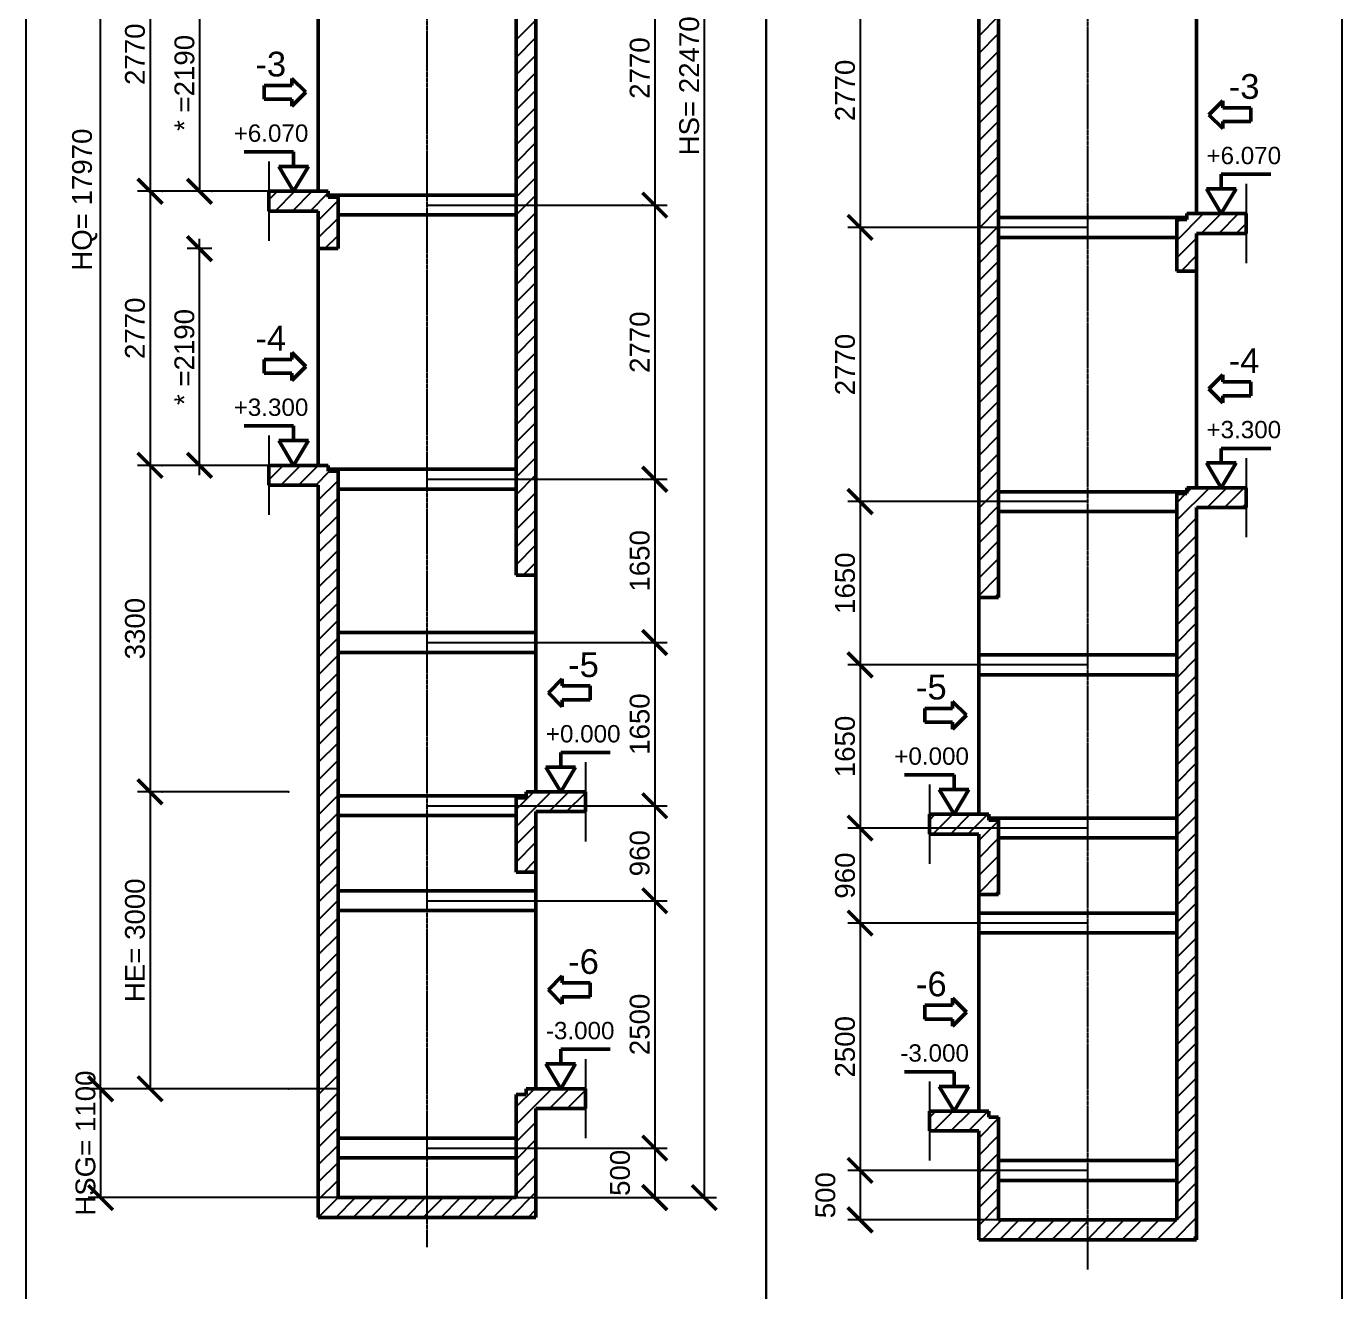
# Model space of a CAD drawing. Header units: millimetres. Extents: x -1795 to 75982, y -13206 to 25154.
# Drawn here: x 20092 to 33383, y -225 to 12563 of the extents above; entities that cross this region are included whole.
import ezdxf
from ezdxf.enums import TextEntityAlignment as Align

# ---------------------------------------------------------------- set-up
doc = ezdxf.new("R2010")
doc.units = ezdxf.units.MM
doc.linetypes.add('AM_ISO08W050', pattern=[18, 12, -1.5, 3, -1.5])
for name, color, linetype, lineweight in [('AM_0', 7, 'Continuous', 50), ('AM_5', 3, 'Continuous', 25), ('LDCar-AM_0', 7, 'Continuous', 50), ('LDCar-AM_6', 2, 'Continuous', 35), ('LDShaft-AM_0', 7, 'Continuous', 50), ('LDShaft-AM_4', 3, 'Continuous', 25), ('LDShaft-AM_5', 3, 'Continuous', 25), ('LDShaft-AM_6', 2, 'Continuous', 35), ('LDShaft-AM_7', 4, 'AM_ISO08W050', 25), ('LDShaft-AM_8', 1, 'Continuous', 25)]:
    doc.layers.add(name, color=color, linetype=linetype, lineweight=lineweight)
doc.layers.add('AM_VIEWS', color=1, linetype='Continuous', lineweight=25, plot=False)
doc.styles.add('LD', font='ARIALUNI.TTF')
doc.dimstyles.new('LIFT', dxfattribs={"dimtxt": 2.5, "dimasz": 2.5, "dimexe": 1.25, "dimexo": 0, "dimgap": 0.5, "dimtad": 1, "dimdec": 0, "dimzin": 1, "dimdsep": 46, "dimtxsty": 'LD', "dimblk": 'ARCHTICK', "dimcen": 0, "dimdle": 1, "dimclrd": 3, "dimclre": 3, "dimclrt": 4, "dimadec": 0, "dimazin": 0, "dimtp": 0.1, "dimtm": 0.1, "dimtfac": 0.71, "dimtdec": 0, "dimtix": 1, "dimtmove": 0, "dimatfit": 3, "dimfxl": 1, "dimtolj": 1, "dimarcsym": 0})

# ---------------------------------------------------------------- blocks, each defined once
blk = doc.blocks.new('LD_20150423131208_0000002B')
at = {"layer": 'LDShaft-AM_8'}
for p, q in [((1800, 11699), (2000, 11899)), ((1800, 11523), (2000, 11723)), ((1800, 11346), (2000, 11546)), ((1800, 11169), (2000, 11369)), ((1800, 10992), (2000, 11192)), ((1800, 10816), (2000, 11016)), ((1800, 10639), (2000, 10839)), ((1800, 10462), (2000, 10662)), ((1800, 10285), (2000, 10485)), ((1800, 10109), (2000, 10309)), ((-700, 10083), (-613, 10170)), ((-637, 9970), (-437, 10170)), ((-460, 9970), (-260, 10170)), ((-283, 9970), (-100, 10153)), ((1800, 9932), (2000, 10132)), ((-200, 9876), (0, 10076)), ((-200, 9699), (0, 9899)), ((1800, 9755), (2000, 9955)), ((-133, 9590), (0, 9723)), ((1800, 9578), (2000, 9778)), ((1800, 9401), (2000, 9601)), ((1800, 9225), (2000, 9425)), ((1800, 9048), (2000, 9248)), ((1800, 8871), (2000, 9071)), ((1800, 8694), (2000, 8894)), ((1800, 8518), (2000, 8718)), ((1800, 8341), (2000, 8541)), ((1800, 8164), (2000, 8364)), ((1800, 7987), (2000, 8187)), ((1800, 7810), (2000, 8010)), ((1800, 7634), (2000, 7834)), ((1800, 7457), (2000, 7657)), ((1800, 7280), (2000, 7480)), ((-700, 7255), (-555, 7400)), ((-578, 7200), (-378, 7400)), ((-401, 7200), (-201, 7400)), ((-225, 7200), (-85, 7340)), ((-200, 7048), (0, 7248)), ((1800, 7103), (2000, 7303)), ((-200, 6871), (0, 7071)), ((1800, 6927), (2000, 7127)), ((1800, 6750), (2000, 6950)), ((-200, 6694), (0, 6894)), ((-200, 6518), (0, 6718)), ((1800, 6573), (2000, 6773)), ((-200, 6341), (0, 6541)), ((1800, 6396), (2000, 6596)), ((1871, 6290), (2000, 6419)), ((-200, 6164), (0, 6364)), ((-200, 5987), (0, 6187)), ((-200, 5810), (0, 6010)), ((-200, 5634), (0, 5834)), ((-200, 5457), (0, 5657)), ((-200, 5280), (0, 5480)), ((-200, 5103), (0, 5303)), ((-200, 4927), (0, 5127)), ((-200, 4750), (0, 4950)), ((-200, 4573), (0, 4773)), ((-200, 4396), (0, 4596)), ((-200, 4219), (0, 4419)), ((-200, 4043), (0, 4243)), ((-200, 3866), (0, 4066)), ((1800, 3745), (2155, 4100)), ((1800, 3921), (1979, 4100)), ((2132, 3900), (2332, 4100)), ((2309, 3900), (2500, 4091)), ((-200, 3689), (0, 3889)), ((2486, 3900), (2500, 3914)), ((1800, 3568), (2000, 3768)), ((-200, 3512), (0, 3712)), ((1800, 3391), (2000, 3591)), ((-200, 3336), (0, 3536)), ((-200, 3159), (0, 3359)), ((1876, 3290), (2000, 3414)), ((-200, 2982), (0, 3182)), ((-200, 2805), (0, 3005)), ((-200, 2628), (0, 2828)), ((-200, 2452), (0, 2652)), ((-200, 2275), (0, 2475)), ((-200, 2098), (0, 2298)), ((-200, 1921), (0, 2121)), ((-200, 1745), (0, 1945)), ((-200, 1568), (0, 1768)), ((-200, 1391), (0, 1591)), ((-200, 1214), (0, 1414)), ((-200, 1037), (0, 1237)), ((1800, 739), (2161, 1100)), ((1800, 916), (1984, 1100)), ((2137, 900), (2337, 1100)), ((2314, 900), (2500, 1086)), ((-200, 861), (0, 1061)), ((-200, 684), (0, 884)), ((2491, 900), (2500, 909)), ((-200, 507), (0, 707)), ((1800, 563), (2000, 763)), ((1800, 386), (2000, 586)), ((-200, 330), (0, 530)), ((1800, 209), (2000, 409)), ((-200, 154), (0, 354)), ((-200, -23), (0, 177)), ((1800, 32), (2000, 232)), ((-200, -200), (0, 0)), ((-200, -200), (0, 0)), ((-23, -200), (177, 0)), ((330, -200), (530, 0)), ((507, -200), (707, 0)), ((684, -200), (884, 0)), ((1214, -200), (1414, 0)), ((1391, -200), (1591, 0)), ((1568, -200), (1768, 0)), ((1745, -200), (2000, 55)), ((154, -200), (354, 0)), ((861, -200), (1061, 0)), ((1037, -200), (1237, 0)), ((1921, -200), (2000, -121))]:
    blk.add_line(p, q, dxfattribs=at)
blk = doc.blocks.new('_ArchTick')
at = {"color": 0, "linetype": 'ByBlock', "const_width": 0.15}
blk.add_lwpolyline([(-0.5, -0.5), (0.5, 0.5)], dxfattribs=at)
blk = doc.blocks.new('*D177')
at = {"layer": 'LDShaft-AM_5', "color": 3, "transparency": 16777216}
for p, q in [((22742, 4826), (21217, 4826)), ((21342, 4826), (21342, 1826)), ((22742, 1826), (21217, 1826))]:
    blk.add_line(p, q, dxfattribs=at)
for p in [(22741, 4826), (22741, 1826)]:
    blk.add_point(p, dxfattribs=at)
at = {"layer": 'LDShaft-AM_5', "color": 3, "transparency": 16777216, "xscale": 250, "yscale": 250, "zscale": 250}
for p, rotation in [((21342, 4826), 90), ((21342, 1826), 270)]:
    blk.add_blockref('_ArchTick', p, dxfattribs=dict(at, rotation=rotation))
at = {"layer": 'LDShaft-AM_5', "color": 4, "transparency": 16777216, "insert": (21292, 3326), "char_height": 200, "attachment_point": 8, "rotation": 90, "style": 'LD'}
blk.add_mtext('HE= 3000', dxfattribs=at)
blk = doc.blocks.new('*D178')
at = {"layer": 'LDShaft-AM_5', "color": 3, "transparency": 16777216}
for p, q in [((21467, 8126), (21217, 8126)), ((21342, 8126), (21342, 4826)), ((21467, 4826), (21217, 4826))]:
    blk.add_line(p, q, dxfattribs=at)
for p in [(21466, 8126), (21466, 4826)]:
    blk.add_point(p, dxfattribs=at)
at = {"layer": 'LDShaft-AM_5', "color": 3, "transparency": 16777216, "xscale": 250, "yscale": 250, "zscale": 250}
for p, rotation in [((21342, 8126), 90), ((21342, 4826), 270)]:
    blk.add_blockref('_ArchTick', p, dxfattribs=dict(at, rotation=rotation))
at = {"layer": 'LDShaft-AM_5', "color": 4, "transparency": 16777216, "insert": (21292, 6476), "char_height": 200, "attachment_point": 8, "rotation": 90, "style": 'LD'}
blk.add_mtext('3300', dxfattribs=at)
blk = doc.blocks.new('*D179')
at = {"layer": 'LDShaft-AM_5', "color": 3, "transparency": 16777216}
for p, q in [((21467, 10896), (21217, 10896)), ((21342, 10896), (21342, 8126)), ((22742, 8126), (21217, 8126))]:
    blk.add_line(p, q, dxfattribs=at)
for p in [(21466, 10896), (22741, 8126)]:
    blk.add_point(p, dxfattribs=at)
at = {"layer": 'LDShaft-AM_5', "color": 3, "transparency": 16777216, "xscale": 250, "yscale": 250, "zscale": 250}
for p, rotation in [((21342, 10896), 90), ((21342, 8126), 270)]:
    blk.add_blockref('_ArchTick', p, dxfattribs=dict(at, rotation=rotation))
at = {"layer": 'LDShaft-AM_5', "color": 4, "transparency": 16777216, "insert": (21292, 9511), "char_height": 200, "attachment_point": 8, "rotation": 90, "style": 'LD'}
blk.add_mtext('2770', dxfattribs=at)
blk = doc.blocks.new('*D180')
at = {"layer": 'LDShaft-AM_5', "color": 3, "transparency": 16777216}
for p, q in [((21467, 13666), (21217, 13666)), ((21342, 13666), (21342, 10896)), ((22742, 10896), (21217, 10896))]:
    blk.add_line(p, q, dxfattribs=at)
for p in [(21466, 13666), (22741, 10896)]:
    blk.add_point(p, dxfattribs=at)
at = {"layer": 'LDShaft-AM_5', "color": 3, "transparency": 16777216, "xscale": 250, "yscale": 250, "zscale": 250}
for p, rotation in [((21342, 13666), 90), ((21342, 10896), 270)]:
    blk.add_blockref('_ArchTick', p, dxfattribs=dict(at, rotation=rotation))
at = {"layer": 'LDShaft-AM_5', "color": 4, "transparency": 16777216, "insert": (21292, 12281), "char_height": 200, "attachment_point": 8, "rotation": 90, "style": 'LD'}
blk.add_mtext('2770', dxfattribs=at)
blk = doc.blocks.new('LD_20150423131208_0000002C')
at = {"layer": 'LDShaft-AM_0'}
for p, q in [((2000, 6290), (2000, 22670)), ((1800, 22470), (1800, 6290)), ((-200, 12360), (-200, 10170)), ((-700, 10169.9999), (-700, 9969.9999)), ((-200, 10169.9999), (-700, 10169.9999)), ((-100, 10169.9999), (-200, 10169.9999)), ((-100, 10110), (-100, 10169.9999)), ((-20, 10110), (-100, 10110)), ((0, 10110), (-20, 10110)), ((0, 9590), (0, 10110)), ((-700, 9969.9999), (-200, 9969.9999)), ((-200, 9969.9999), (-200, 9590)), ((-200, 9590), (-200, 7400)), ((-200, 9590), (-20, 9590)), ((-20, 9590), (0, 9590)), ((-700, 7399.9999), (-700, 7199.9999)), ((-200, 7399.9999), (-700, 7399.9999)), ((-100, 7399.9999), (-200, 7399.9999)), ((-100, 7340), (-100, 7399.9999)), ((-20, 7340), (-100, 7340)), ((0, 7340), (-20, 7340)), ((0, 0), (0, 7340)), ((-700, 7199.9999), (-200, 7199.9999)), ((-200, 7199.9999), (-200, -200)), ((1800, 6290), (1820, 6290)), ((1820, 6290), (2000, 6290)), ((2000, 4100), (2000, 6290)), ((1800, 4040), (1800, 3290)), ((1820, 4040), (1800, 4040)), ((1900, 4040), (1820, 4040)), ((1900, 4099.9999), (1900, 4040)), ((2000, 4099.9999), (1900, 4099.9999)), ((2500, 4099.9999), (2000, 4099.9999)), ((2500, 3899.9999), (2500, 4099.9999)), ((2000, 3899.9999), (2500, 3899.9999)), ((2000, 3290), (2000, 3899.9999)), ((1800, 3290), (1820, 3290)), ((1820, 3290), (2000, 3290)), ((2000, 1100), (2000, 3290)), ((1900, 1099.9999), (1900, 1040)), ((2000, 1099.9999), (1900, 1099.9999)), ((2500, 1099.9999), (2000, 1099.9999)), ((2500, 899.9999), (2500, 1099.9999)), ((1800, 1040), (1800, 0)), ((1820, 1040), (1800, 1040)), ((1900, 1040), (1820, 1040)), ((2000, 899.9999), (2500, 899.9999)), ((2000, 0), (2000, 899.9999)), ((1800, 0), (0, 0)), ((2000, -200), (2000, 0)), ((-200, -200), (-20, -200)), ((-20, -200), (0, -200)), ((0, -200), (2000, -200))]:
    blk.add_line(p, q, dxfattribs=at)
blk = doc.blocks.new('*D184')
at = {"layer": 'LDShaft-AM_5', "color": 3, "transparency": 16777216}
for p, q in [((24142, 1226), (26567, 1226)), ((26442, 1226), (26442, 726)), ((24142, 726), (26567, 726))]:
    blk.add_line(p, q, dxfattribs=at)
for p in [(24143, 1226), (24143, 726)]:
    blk.add_point(p, dxfattribs=at)
at = {"layer": 'LDShaft-AM_5', "color": 3, "transparency": 16777216, "xscale": 250, "yscale": 250, "zscale": 250, "rotation": 90}
blk.add_blockref('_ArchTick', (26442, 726), dxfattribs=at)
at = {"layer": 'LDShaft-AM_5', "color": 4, "transparency": 16777216, "insert": (26092, 976), "char_height": 200, "attachment_point": 5, "rotation": 90, "style": 'LD'}
blk.add_mtext('500', dxfattribs=at)
blk = doc.blocks.new('_NONE')
blk = doc.blocks.new('*D185')
at = {"layer": 'LDShaft-AM_5', "color": 3, "transparency": 16777216}
for p, q in [((24142, 3726), (26567, 3726)), ((26442, 3726), (26442, 1226)), ((26317, 1226), (26567, 1226))]:
    blk.add_line(p, q, dxfattribs=at)
for p in [(24143, 3726), (26318, 1226)]:
    blk.add_point(p, dxfattribs=at)
at = {"layer": 'LDShaft-AM_5', "color": 3, "transparency": 16777216, "xscale": 250, "yscale": 250, "zscale": 250}
for p, rotation in [((26442, 3726), 90), ((26442, 1226), 270)]:
    blk.add_blockref('_ArchTick', p, dxfattribs=dict(at, rotation=rotation))
at = {"layer": 'LDShaft-AM_5', "color": 4, "transparency": 16777216, "insert": (26392, 2476), "char_height": 200, "attachment_point": 8, "rotation": 90, "style": 'LD'}
blk.add_mtext('2500', dxfattribs=at)
blk = doc.blocks.new('*D186')
at = {"layer": 'LDShaft-AM_5', "color": 3, "transparency": 16777216}
for p, q in [((24142, 4686), (26567, 4686)), ((26442, 4686), (26442, 3726)), ((26317, 3726), (26567, 3726))]:
    blk.add_line(p, q, dxfattribs=at)
for p in [(24143, 4686), (26318, 3726)]:
    blk.add_point(p, dxfattribs=at)
at = {"layer": 'LDShaft-AM_5', "color": 3, "transparency": 16777216, "xscale": 250, "yscale": 250, "zscale": 250}
for p, rotation in [((26442, 4686), 90), ((26442, 3726), 270)]:
    blk.add_blockref('_ArchTick', p, dxfattribs=dict(at, rotation=rotation))
at = {"layer": 'LDShaft-AM_5', "color": 4, "transparency": 16777216, "insert": (26392, 4206), "char_height": 200, "attachment_point": 8, "rotation": 90, "style": 'LD'}
blk.add_mtext('960', dxfattribs=at)
blk = doc.blocks.new('*D187')
at = {"layer": 'LDShaft-AM_5', "color": 3, "transparency": 16777216}
for p, q in [((24142, 6336), (26567, 6336)), ((26442, 6336), (26442, 4686)), ((26317, 4686), (26567, 4686))]:
    blk.add_line(p, q, dxfattribs=at)
for p in [(24143, 6336), (26318, 4686)]:
    blk.add_point(p, dxfattribs=at)
at = {"layer": 'LDShaft-AM_5', "color": 3, "transparency": 16777216, "xscale": 250, "yscale": 250, "zscale": 250}
for p, rotation in [((26442, 6336), 90), ((26442, 4686), 270)]:
    blk.add_blockref('_ArchTick', p, dxfattribs=dict(at, rotation=rotation))
at = {"layer": 'LDShaft-AM_5', "color": 4, "transparency": 16777216, "insert": (26392, 5511), "char_height": 200, "attachment_point": 8, "rotation": 90, "style": 'LD'}
blk.add_mtext('1650', dxfattribs=at)
blk = doc.blocks.new('*D188')
at = {"layer": 'LDShaft-AM_5', "color": 3, "transparency": 16777216}
for p, q in [((24142, 7986), (26567, 7986)), ((26442, 7986), (26442, 6336)), ((26317, 6336), (26567, 6336))]:
    blk.add_line(p, q, dxfattribs=at)
for p in [(24143, 7986), (26318, 6336)]:
    blk.add_point(p, dxfattribs=at)
at = {"layer": 'LDShaft-AM_5', "color": 3, "transparency": 16777216, "xscale": 250, "yscale": 250, "zscale": 250}
for p, rotation in [((26442, 7986), 90), ((26442, 6336), 270)]:
    blk.add_blockref('_ArchTick', p, dxfattribs=dict(at, rotation=rotation))
at = {"layer": 'LDShaft-AM_5', "color": 4, "transparency": 16777216, "insert": (26392, 7161), "char_height": 200, "attachment_point": 8, "rotation": 90, "style": 'LD'}
blk.add_mtext('1650', dxfattribs=at)
blk = doc.blocks.new('*D189')
at = {"layer": 'LDShaft-AM_5', "color": 3, "transparency": 16777216}
for p, q in [((24142, 10756), (26567, 10756)), ((26442, 10756), (26442, 7986)), ((26317, 7986), (26567, 7986))]:
    blk.add_line(p, q, dxfattribs=at)
for p in [(24143, 10756), (26318, 7986)]:
    blk.add_point(p, dxfattribs=at)
at = {"layer": 'LDShaft-AM_5', "color": 3, "transparency": 16777216, "xscale": 250, "yscale": 250, "zscale": 250}
for p, rotation in [((26442, 10756), 90), ((26442, 7986), 270)]:
    blk.add_blockref('_ArchTick', p, dxfattribs=dict(at, rotation=rotation))
at = {"layer": 'LDShaft-AM_5', "color": 4, "transparency": 16777216, "insert": (26392, 9371), "char_height": 200, "attachment_point": 8, "rotation": 90, "style": 'LD'}
blk.add_mtext('2770', dxfattribs=at)
blk = doc.blocks.new('*D190')
at = {"layer": 'LDShaft-AM_5', "color": 3, "transparency": 16777216}
for p, q in [((24142, 13526), (26567, 13526)), ((26442, 13526), (26442, 10756)), ((26317, 10756), (26567, 10756))]:
    blk.add_line(p, q, dxfattribs=at)
for p in [(24143, 13526), (26318, 10756)]:
    blk.add_point(p, dxfattribs=at)
at = {"layer": 'LDShaft-AM_5', "color": 3, "transparency": 16777216, "xscale": 250, "yscale": 250, "zscale": 250}
for p, rotation in [((26442, 13526), 90), ((26442, 10756), 270)]:
    blk.add_blockref('_ArchTick', p, dxfattribs=dict(at, rotation=rotation))
at = {"layer": 'LDShaft-AM_5', "color": 4, "transparency": 16777216, "insert": (26392, 12141), "char_height": 200, "attachment_point": 8, "rotation": 90, "style": 'LD'}
blk.add_mtext('2770', dxfattribs=at)
blk = doc.blocks.new('*D195')
at = {"layer": 'LDShaft-AM_5', "color": 3, "transparency": 16777216}
for p, q in [((23242, 23196), (27067, 23196)), ((26942, 23196), (26942, 726)), ((23242, 726), (27067, 726))]:
    blk.add_line(p, q, dxfattribs=at)
for p in [(23243, 23196), (23243, 726)]:
    blk.add_point(p, dxfattribs=at)
at = {"layer": 'LDShaft-AM_5', "color": 3, "transparency": 16777216, "xscale": 250, "yscale": 250, "zscale": 250}
for p, rotation in [((26942, 23196), 90), ((26942, 726), 270)]:
    blk.add_blockref('_ArchTick', p, dxfattribs=dict(at, rotation=rotation))
at = {"layer": 'LDShaft-AM_5', "color": 4, "transparency": 16777216, "insert": (26892, 11961), "char_height": 200, "attachment_point": 8, "rotation": 90, "style": 'LD'}
blk.add_mtext('HS= 22470', dxfattribs=at)
blk = doc.blocks.new('*D197')
at = {"layer": 'LDShaft-AM_5', "color": 3, "transparency": 16777216}
for p, q in [((23242, 1826), (20717, 1826)), ((20842, 1826), (20842, 726)), ((23242, 726), (20717, 726))]:
    blk.add_line(p, q, dxfattribs=at)
for p in [(23241, 1826), (23241, 726)]:
    blk.add_point(p, dxfattribs=at)
at = {"layer": 'LDShaft-AM_5', "color": 3, "transparency": 16777216, "xscale": 250, "yscale": 250, "zscale": 250}
for p, rotation in [((20842, 1826), 90), ((20842, 726), 270)]:
    blk.add_blockref('_ArchTick', p, dxfattribs=dict(at, rotation=rotation))
at = {"layer": 'LDShaft-AM_5', "color": 4, "transparency": 16777216, "insert": (20792, 1276), "char_height": 200, "attachment_point": 8, "rotation": 90, "style": 'LD'}
blk.add_mtext('HSG= 1100', dxfattribs=at)
blk = doc.blocks.new('*D198')
at = {"layer": 'Defpoints', "color": 0, "transparency": 16777216}
for p in [(20842, 19796), (23092, 19796), (23242, 1826)]:
    blk.add_point(p, dxfattribs=at)
at = {"layer": 'LDShaft-AM_5', "color": 3, "lineweight": -2, "transparency": 16777216}
for p, q in [((20842, 1726), (20842, 19896)), ((23092, 19796), (20717, 19796)), ((23242, 1826), (20717, 1826))]:
    blk.add_line(p, q, dxfattribs=at)
at = {"layer": 'LDShaft-AM_5', "color": 3, "lineweight": -2, "transparency": 16777216, "xscale": 250, "yscale": 250, "zscale": 250}
for p, rotation in [((20842, 19796), 90), ((20842, 1826), 270)]:
    blk.add_blockref('_ArchTick', p, dxfattribs=dict(at, rotation=rotation))
at = {"layer": 'LDShaft-AM_5', "color": 4, "transparency": 16777216, "insert": (20682, 10811), "char_height": 200, "attachment_point": 5, "rotation": 90, "style": 'LD'}
blk.add_mtext('\\A1;HQ= 17970', dxfattribs=at)
blk = doc.blocks.new('LD_20150423131208_00000036')
at = {"layer": 'LDShaft-AM_4'}
blk.add_line((-700, 300), (-700, -500.0001), dxfattribs=at)
blk = doc.blocks.new('*D212')
at = {"layer": 'AM_5', "color": 3, "transparency": 16777216}
for p, q in [((21967, 13086), (21717, 13086)), ((21842, 13086), (21842, 10896)), ((21967, 10896), (21717, 10896))]:
    blk.add_line(p, q, dxfattribs=at)
for p in [(21966, 13086), (21966, 10896)]:
    blk.add_point(p, dxfattribs=at)
at = {"layer": 'AM_5', "color": 3, "transparency": 16777216, "xscale": 250, "yscale": 250, "zscale": 250}
for p, rotation in [((21842, 13086), 90), ((21842, 10896), 270)]:
    blk.add_blockref('_ArchTick', p, dxfattribs=dict(at, rotation=rotation))
at = {"layer": 'AM_5', "color": 4, "transparency": 16777216, "insert": (21792, 11991), "char_height": 200, "attachment_point": 8, "rotation": 90, "style": 'LD'}
blk.add_mtext('* =2190', dxfattribs=at)
blk = doc.blocks.new('LD_ENTRY_FLOOR_L')
for p, q in [((-150, 250), (0, 0)), ((0, 0), (150, 250))]:
    blk.add_line(p, q)
at = {"layer": 'AM_0'}
for p, q in [((0, 398), (-500, 398)), ((0, 250), (0, 398)), ((150, 250), (-150, 250))]:
    blk.add_line(p, q, dxfattribs=at)
blk = doc.blocks.new('LD_20150423131208_00000038')
at = {"layer": 'LDCar-AM_0'}
blk.add_blockref('LD_ENTRY_FLOOR_L', (0, 0), dxfattribs=at)
at = {"layer": 'LDCar-AM_0', "style": 'LD'}
blk.add_text('+6.070', height=175, dxfattribs=at).set_placement((150, 500), align=Align.RIGHT)
blk = doc.blocks.new('LD_ENTRY_L')
for p, q in [((0, 0), (-141, 141)), ((-141, 70), (-141, 141)), ((-422, -70), (-422, 70)), ((-141, 70), (-422, 70)), ((0, 0), (-141, -141)), ((-141, -70), (-422, -70)), ((-141, -141), (-141, -70))]:
    blk.add_line(p, q)
blk = doc.blocks.new('LD_20150423131208_00000039')
at = {"layer": 'LDCar-AM_0'}
blk.add_blockref('LD_ENTRY_L', (0, 0), dxfattribs=at)
at = {"layer": 'LDCar-AM_0', "style": 'LD'}
blk.add_text('-3', height=250, dxfattribs=at).set_placement((-200, 160), align=Align.RIGHT)
blk = doc.blocks.new('LD_20150423131208_0000003E')
at = {"layer": 'LDShaft-AM_4'}
blk.add_line((-700, 300), (-700, -500.0001), dxfattribs=at)
blk = doc.blocks.new('*D222')
at = {"layer": 'AM_5', "color": 3, "lineweight": -2, "transparency": 16777216}
for p, q in [((21842, 8026), (21842, 10416)), ((21967, 10316), (21717, 10316)), ((23040, 8126), (21717, 8126))]:
    blk.add_line(p, q, dxfattribs=at)
at = {"layer": 'Defpoints', "color": 0, "transparency": 16777216}
for p in [(21842, 10316), (21967, 10316), (23040, 8126)]:
    blk.add_point(p, dxfattribs=at)
at = {"layer": 'AM_5', "color": 3, "lineweight": -2, "transparency": 16777216, "xscale": 250, "yscale": 250, "zscale": 250}
for p, rotation in [((21842, 10316), 90), ((21842, 8126), 270)]:
    blk.add_blockref('_ArchTick', p, dxfattribs=dict(at, rotation=rotation))
at = {"layer": 'AM_5', "color": 4, "transparency": 16777216, "insert": (21690, 9221), "char_height": 200, "attachment_point": 5, "rotation": 90, "style": 'LD'}
blk.add_mtext('\\A1;* =2190', dxfattribs=at)
blk = doc.blocks.new('LD_20150423131208_00000040')
at = {"layer": 'LDCar-AM_0'}
blk.add_blockref('LD_ENTRY_FLOOR_L', (0, 0), dxfattribs=at)
at = {"layer": 'LDCar-AM_0', "style": 'LD'}
blk.add_text('+3.300', height=175, dxfattribs=at).set_placement((150, 500), align=Align.RIGHT)
blk = doc.blocks.new('LD_20150423131208_00000041')
at = {"layer": 'LDCar-AM_0'}
blk.add_blockref('LD_ENTRY_L', (0, 0), dxfattribs=at)
at = {"layer": 'LDCar-AM_0', "style": 'LD'}
blk.add_text('-4', height=250, dxfattribs=at).set_placement((-200, 160), align=Align.RIGHT)
blk = doc.blocks.new('LD_20150423131208_00000042')
at = {"layer": 'LDShaft-AM_4'}
blk.add_line((700, 300), (700, -500.0001), dxfattribs=at)
blk = doc.blocks.new('LD_ENTRY_FLOOR_R')
for p, q in [((0, 0), (-150, 250)), ((150, 250), (0, 0))]:
    blk.add_line(p, q)
at = {"layer": 'AM_0'}
for p, q in [((0, 398), (500, 398)), ((0, 250), (0, 398)), ((-150, 250), (150, 250))]:
    blk.add_line(p, q, dxfattribs=at)
blk = doc.blocks.new('LD_20150423131208_00000044')
at = {"layer": 'LDCar-AM_0'}
blk.add_blockref('LD_ENTRY_FLOOR_R', (0, 0), dxfattribs=at)
at = {"layer": 'LDCar-AM_0', "style": 'LD'}
blk.add_text('+0.000', height=175, dxfattribs=at).set_placement((-150, 500))
blk = doc.blocks.new('LD_ENTRY_R')
for p, q in [((0, 0), (141, 141)), ((141, 70), (141, 141)), ((0, 0), (141, -141)), ((141, 70), (422, 70)), ((422, -70), (422, 70)), ((141, -70), (422, -70)), ((141, -70), (141, -141))]:
    blk.add_line(p, q)
blk = doc.blocks.new('LD_20150423131208_00000045')
at = {"layer": 'LDCar-AM_0'}
blk.add_blockref('LD_ENTRY_R', (0, 0), dxfattribs=at)
at = {"layer": 'LDCar-AM_0', "style": 'LD'}
blk.add_text('-5', height=250, dxfattribs=at).set_placement((200, 160))
blk = doc.blocks.new('LD_20150423131208_00000046')
at = {"layer": 'LDShaft-AM_4'}
blk.add_line((700, 300), (700, -500.0001), dxfattribs=at)
blk = doc.blocks.new('LD_20150423131208_00000048')
at = {"layer": 'LDCar-AM_0'}
blk.add_blockref('LD_ENTRY_FLOOR_R', (0, 0), dxfattribs=at)
at = {"layer": 'LDCar-AM_0', "style": 'LD'}
blk.add_text('-3.000', height=175, dxfattribs=at).set_placement((-150, 500))
blk = doc.blocks.new('LD_20150423131208_00000049')
at = {"layer": 'LDCar-AM_0'}
blk.add_blockref('LD_ENTRY_R', (0, 0), dxfattribs=at)
at = {"layer": 'LDCar-AM_0', "style": 'LD'}
blk.add_text('-6', height=250, dxfattribs=at).set_placement((200, 160))
blk = doc.blocks.new('LD_20150423131208_0000004A')
at = {"layer": 'LDShaft-AM_7'}
blk.add_line((0, -19570), (0, 3900), dxfattribs=at)
blk = doc.blocks.new('LD_20150423131208_0000004B')
at = {"layer": 'LDShaft-AM_8'}
for p, q in [((-2000, 11965), (-1800, 12165)), ((-2000, 11789), (-1800, 11989)), ((-2000, 11612), (-1800, 11812)), ((-2000, 11435), (-1800, 11635)), ((-2000, 11258), (-1800, 11458)), ((-2000, 11081), (-1800, 11281)), ((-2000, 10905), (-1800, 11105)), ((-2000, 10728), (-1800, 10928)), ((-2000, 10551), (-1800, 10751)), ((-2000, 10374), (-1800, 10574)), ((-2000, 10198), (-1800, 10398)), ((-2000, 10021), (-1800, 10221)), ((0, 9899), (271, 10170)), ((0, 10076), (34, 10110)), ((247, 9970), (447, 10170)), ((424, 9970), (624, 10170)), ((-2000, 9844), (-1800, 10044)), ((601, 9970), (700, 10069)), ((-2000, 9667), (-1800, 9867)), ((0, 9723), (200, 9923)), ((44, 9590), (200, 9746)), ((-2000, 9490), (-1800, 9690)), ((-2000, 9314), (-1800, 9514)), ((-2000, 9137), (-1800, 9337)), ((-2000, 8960), (-1800, 9160)), ((-2000, 8783), (-1800, 8983)), ((-2000, 8607), (-1800, 8807)), ((-2000, 8430), (-1800, 8630)), ((-2000, 8253), (-1800, 8453)), ((-2000, 8076), (-1800, 8276)), ((-2000, 7899), (-1800, 8099)), ((-2000, 7723), (-1800, 7923)), ((-2000, 7546), (-1800, 7746)), ((-2000, 7369), (-1800, 7569)), ((-2000, 7192), (-1800, 7392)), ((0, 7071), (329, 7400)), ((0, 7248), (92, 7340)), ((100, 7348), (152, 7400)), ((306, 7200), (506, 7400)), ((482, 7200), (682, 7400)), ((-2000, 7016), (-1800, 7216)), ((659, 7200), (700, 7241)), ((0, 6894), (200, 7094)), ((-2000, 6839), (-1800, 7039)), ((0, 6718), (200, 6918)), ((-2000, 6662), (-1800, 6862)), ((-2000, 6485), (-1800, 6685)), ((0, 6541), (200, 6741)), ((0, 6364), (200, 6564)), ((-2000, 6309), (-1800, 6509)), ((0, 6187), (200, 6387)), ((-1842, 6290), (-1800, 6332)), ((0, 6010), (200, 6210)), ((0, 5834), (200, 6034)), ((0, 5657), (200, 5857)), ((0, 5480), (200, 5680)), ((0, 5303), (200, 5503)), ((0, 5127), (200, 5327)), ((0, 4950), (200, 5150)), ((0, 4773), (200, 4973)), ((0, 4596), (200, 4796)), ((0, 4419), (200, 4619)), ((0, 4243), (200, 4443)), ((0, 4066), (200, 4266)), ((-2500, 4041), (-2441, 4100)), ((-2464, 3900), (-2264, 4100)), ((-2287, 3900), (-2087, 4100)), ((-2110, 3900), (-1910, 4100)), ((-2000, 3834), (-1800, 4034)), ((0, 3889), (200, 4089)), ((-2000, 3657), (-1800, 3857)), ((0, 3712), (200, 3912)), ((0, 3536), (200, 3736)), ((-2000, 3480), (-1800, 3680)), ((-2000, 3303), (-1800, 3503)), ((0, 3359), (200, 3559)), ((-1837, 3290), (-1800, 3327)), ((0, 3182), (200, 3382)), ((0, 3005), (200, 3205)), ((0, 2828), (200, 3028)), ((0, 2652), (200, 2852)), ((0, 2475), (200, 2675)), ((0, 2298), (200, 2498)), ((0, 2121), (200, 2321)), ((0, 1945), (200, 2145)), ((0, 1768), (200, 1968)), ((0, 1591), (200, 1791)), ((0, 1414), (200, 1614)), ((0, 1237), (200, 1437)), ((0, 1061), (200, 1261)), ((-2500, 1036), (-2436, 1100)), ((-2459, 900), (-2259, 1100)), ((-2282, 900), (-2082, 1100)), ((-2105, 900), (-1905, 1100)), ((0, 884), (200, 1084)), ((-2000, 828), (-1800, 1028)), ((-2000, 652), (-1800, 852)), ((0, 707), (200, 907)), ((-2000, 475), (-1800, 675)), ((0, 530), (200, 730)), ((0, 354), (200, 554)), ((-2000, 298), (-1800, 498)), ((-2000, 121), (-1800, 321)), ((0, 177), (200, 377)), ((-2000, -55), (-1800, 145)), ((-200, -200), (200, 200)), ((-200, -200), (200, 200)), ((-1791, -200), (-1591, 0)), ((-1437, -200), (-1237, 0)), ((-1261, -200), (-1061, 0)), ((-907, -200), (-707, 0)), ((-554, -200), (-354, 0)), ((-377, -200), (-177, 0)), ((-23, -200), (200, 23)), ((-1968, -200), (-1768, 0)), ((-1614, -200), (-1414, 0)), ((-1084, -200), (-884, 0)), ((-730, -200), (-530, 0)), ((154, -200), (200, -154))]:
    blk.add_line(p, q, dxfattribs=at)
blk = doc.blocks.new('LD_20150423131208_0000004C')
at = {"layer": 'LDShaft-AM_0'}
for p, q in [((-2000, 22670), (-2000, 6290)), ((-1800, 6290), (-1800, 22470)), ((200, 11222.5), (200, 12360)), ((200, 11197.5), (200, 11222.5)), ((200, 10170), (200, 11197.5)), ((0, 10110), (0, 9590)), ((20, 10110), (0, 10110)), ((100, 10110), (20, 10110)), ((100, 10169.9999), (100, 10110)), ((200, 10169.9999), (100, 10169.9999)), ((700, 10169.9999), (200, 10169.9999)), ((700, 9969.9999), (700, 10169.9999)), ((200, 9969.9999), (700, 9969.9999)), ((200, 9590), (200, 9969.9999)), ((0, 9590), (20, 9590)), ((20, 9590), (200, 9590)), ((200, 8452.5), (200, 9590)), ((200, 8427.5), (200, 8452.5)), ((200, 7400), (200, 8427.5)), ((0, 7340), (0, 0)), ((20, 7340), (0, 7340)), ((100, 7340), (20, 7340)), ((100, 7399.9999), (100, 7340)), ((200, 7399.9999), (100, 7399.9999)), ((700, 7399.9999), (200, 7399.9999)), ((700, 7199.9999), (700, 7399.9999)), ((200, 7199.9999), (700, 7199.9999)), ((200, -200), (200, 7199.9999)), ((-2000, 6290), (-2000, 5152.5)), ((-2000, 6290), (-1820, 6290)), ((-1820, 6290), (-1800, 6290)), ((-2000, 5152.5), (-2000, 5127.5)), ((-2000, 5127.5), (-2000, 4100)), ((-2500, 4099.9999), (-2500, 3899.9999)), ((-2000, 4099.9999), (-2500, 4099.9999)), ((-1900, 4099.9999), (-2000, 4099.9999)), ((-1900, 4040), (-1900, 4099.9999)), ((-1820, 4040), (-1900, 4040)), ((-1800, 4040), (-1820, 4040)), ((-1800, 3290), (-1800, 4040)), ((-2500, 3899.9999), (-2000, 3899.9999)), ((-2000, 3899.9999), (-2000, 3290)), ((-2000, 3290), (-2000, 2152.5)), ((-2000, 3290), (-1820, 3290)), ((-1820, 3290), (-1800, 3290)), ((-2000, 2152.5), (-2000, 2127.5)), ((-2000, 2127.5), (-2000, 1100)), ((-2500, 1099.9999), (-2500, 899.9999)), ((-2000, 1099.9999), (-2500, 1099.9999)), ((-1900, 1099.9999), (-2000, 1099.9999)), ((-1900, 1040), (-1900, 1099.9999)), ((-1800, 1040), (-1900, 1040)), ((-1800, 0), (-1800, 1040)), ((-2500, 899.9999), (-2000, 899.9999)), ((-2000, 899.9999), (-2000, 0)), ((-2000, 0), (-2000, -200)), ((0, 0), (-1800, 0)), ((-2000, -200), (0, -200)), ((0, -200), (20, -200)), ((20, -200), (200, -200))]:
    blk.add_line(p, q, dxfattribs=at)
blk = doc.blocks.new('*D236')
at = {"layer": 'LDShaft-AM_5', "color": 3, "transparency": 16777216}
for p, q in [((30817, 1000), (28392, 1000)), ((28517, 1000), (28517, 500)), ((30817, 500), (28392, 500))]:
    blk.add_line(p, q, dxfattribs=at)
for p in [(30816, 1000), (30816, 500)]:
    blk.add_point(p, dxfattribs=at)
at = {"layer": 'LDShaft-AM_5', "color": 3, "transparency": 16777216, "xscale": 250, "yscale": 250, "zscale": 250, "rotation": 90}
blk.add_blockref('_ArchTick', (28517, 500), dxfattribs=at)
at = {"layer": 'LDShaft-AM_5', "color": 4, "transparency": 16777216, "insert": (28167, 750), "char_height": 200, "attachment_point": 5, "rotation": 90, "style": 'LD'}
blk.add_mtext('500', dxfattribs=at)
blk = doc.blocks.new('*D237')
at = {"layer": 'LDShaft-AM_5', "color": 3, "transparency": 16777216}
for p, q in [((30817, 3500), (28392, 3500)), ((28517, 3500), (28517, 1000)), ((30817, 1000), (28392, 1000))]:
    blk.add_line(p, q, dxfattribs=at)
for p in [(30816, 3500), (30816, 1000)]:
    blk.add_point(p, dxfattribs=at)
at = {"layer": 'LDShaft-AM_5', "color": 3, "transparency": 16777216, "xscale": 250, "yscale": 250, "zscale": 250}
for p, rotation in [((28517, 3500), 90), ((28517, 1000), 270)]:
    blk.add_blockref('_ArchTick', p, dxfattribs=dict(at, rotation=rotation))
at = {"layer": 'LDShaft-AM_5', "color": 4, "transparency": 16777216, "insert": (28467, 2250), "char_height": 200, "attachment_point": 8, "rotation": 90, "style": 'LD'}
blk.add_mtext('2500', dxfattribs=at)
blk = doc.blocks.new('*D238')
at = {"layer": 'LDShaft-AM_5', "color": 3, "transparency": 16777216}
for p, q in [((30817, 4460), (28392, 4460)), ((28517, 4460), (28517, 3500)), ((30817, 3500), (28392, 3500))]:
    blk.add_line(p, q, dxfattribs=at)
for p in [(30816, 4460), (30816, 3500)]:
    blk.add_point(p, dxfattribs=at)
at = {"layer": 'LDShaft-AM_5', "color": 3, "transparency": 16777216, "xscale": 250, "yscale": 250, "zscale": 250}
for p, rotation in [((28517, 4460), 90), ((28517, 3500), 270)]:
    blk.add_blockref('_ArchTick', p, dxfattribs=dict(at, rotation=rotation))
at = {"layer": 'LDShaft-AM_5', "color": 4, "transparency": 16777216, "insert": (28467, 3980), "char_height": 200, "attachment_point": 8, "rotation": 90, "style": 'LD'}
blk.add_mtext('960', dxfattribs=at)
blk = doc.blocks.new('*D239')
at = {"layer": 'LDShaft-AM_5', "color": 3, "transparency": 16777216}
for p, q in [((30817, 6110), (28392, 6110)), ((28517, 6110), (28517, 4460)), ((30817, 4460), (28392, 4460))]:
    blk.add_line(p, q, dxfattribs=at)
for p in [(30816, 6110), (30816, 4460)]:
    blk.add_point(p, dxfattribs=at)
at = {"layer": 'LDShaft-AM_5', "color": 3, "transparency": 16777216, "xscale": 250, "yscale": 250, "zscale": 250}
for p, rotation in [((28517, 6110), 90), ((28517, 4460), 270)]:
    blk.add_blockref('_ArchTick', p, dxfattribs=dict(at, rotation=rotation))
at = {"layer": 'LDShaft-AM_5', "color": 4, "transparency": 16777216, "insert": (28467, 5285), "char_height": 200, "attachment_point": 8, "rotation": 90, "style": 'LD'}
blk.add_mtext('1650', dxfattribs=at)
blk = doc.blocks.new('*D240')
at = {"layer": 'LDShaft-AM_5', "color": 3, "transparency": 16777216}
for p, q in [((30817, 7760), (28392, 7760)), ((28517, 7760), (28517, 6110)), ((30817, 6110), (28392, 6110))]:
    blk.add_line(p, q, dxfattribs=at)
for p in [(30816, 7760), (30816, 6110)]:
    blk.add_point(p, dxfattribs=at)
at = {"layer": 'LDShaft-AM_5', "color": 3, "transparency": 16777216, "xscale": 250, "yscale": 250, "zscale": 250}
for p, rotation in [((28517, 7760), 90), ((28517, 6110), 270)]:
    blk.add_blockref('_ArchTick', p, dxfattribs=dict(at, rotation=rotation))
at = {"layer": 'LDShaft-AM_5', "color": 4, "transparency": 16777216, "insert": (28467, 6935), "char_height": 200, "attachment_point": 8, "rotation": 90, "style": 'LD'}
blk.add_mtext('1650', dxfattribs=at)
blk = doc.blocks.new('*D241')
at = {"layer": 'LDShaft-AM_5', "color": 3, "transparency": 16777216}
for p, q in [((30817, 10530), (28392, 10530)), ((28517, 10530), (28517, 7760)), ((30817, 7760), (28392, 7760))]:
    blk.add_line(p, q, dxfattribs=at)
for p in [(30816, 10530), (30816, 7760)]:
    blk.add_point(p, dxfattribs=at)
at = {"layer": 'LDShaft-AM_5', "color": 3, "transparency": 16777216, "xscale": 250, "yscale": 250, "zscale": 250}
for p, rotation in [((28517, 10530), 90), ((28517, 7760), 270)]:
    blk.add_blockref('_ArchTick', p, dxfattribs=dict(at, rotation=rotation))
at = {"layer": 'LDShaft-AM_5', "color": 4, "transparency": 16777216, "insert": (28467, 9145), "char_height": 200, "attachment_point": 8, "rotation": 90, "style": 'LD'}
blk.add_mtext('2770', dxfattribs=at)
blk = doc.blocks.new('*D242')
at = {"layer": 'LDShaft-AM_5', "color": 3, "transparency": 16777216}
for p, q in [((30817, 13300), (28392, 13300)), ((28517, 13300), (28517, 10530)), ((30817, 10530), (28392, 10530))]:
    blk.add_line(p, q, dxfattribs=at)
for p in [(30816, 13300), (30816, 10530)]:
    blk.add_point(p, dxfattribs=at)
at = {"layer": 'LDShaft-AM_5', "color": 3, "transparency": 16777216, "xscale": 250, "yscale": 250, "zscale": 250}
for p, rotation in [((28517, 13300), 90), ((28517, 10530), 270)]:
    blk.add_blockref('_ArchTick', p, dxfattribs=dict(at, rotation=rotation))
at = {"layer": 'LDShaft-AM_5', "color": 4, "transparency": 16777216, "insert": (28467, 11915), "char_height": 200, "attachment_point": 8, "rotation": 90, "style": 'LD'}
blk.add_mtext('2770', dxfattribs=at)
blk = doc.blocks.new('LD_20150423131208_00000056')
at = {"layer": 'LDShaft-AM_4'}
blk.add_line((700, 300), (700, -500.0001), dxfattribs=at)
blk = doc.blocks.new('LD_20150423131208_00000058')
at = {"layer": 'LDCar-AM_0'}
blk.add_blockref('LD_ENTRY_FLOOR_R', (0, 0), dxfattribs=at)
at = {"layer": 'LDCar-AM_0', "style": 'LD'}
blk.add_text('+6.070', height=175, dxfattribs=at).set_placement((-150, 500))
blk = doc.blocks.new('LD_20150423131208_00000059')
at = {"layer": 'LDCar-AM_0'}
blk.add_blockref('LD_ENTRY_R', (0, 0), dxfattribs=at)
at = {"layer": 'LDCar-AM_0', "style": 'LD'}
blk.add_text('-3', height=250, dxfattribs=at).set_placement((200, 160))
blk = doc.blocks.new('LD_20150423131208_0000005E')
at = {"layer": 'LDShaft-AM_4'}
blk.add_line((700, 300), (700, -500.0001), dxfattribs=at)
blk = doc.blocks.new('LD_20150423131208_00000060')
at = {"layer": 'LDCar-AM_0'}
blk.add_blockref('LD_ENTRY_FLOOR_R', (0, 0), dxfattribs=at)
at = {"layer": 'LDCar-AM_0', "style": 'LD'}
blk.add_text('+3.300', height=175, dxfattribs=at).set_placement((-150, 500))
blk = doc.blocks.new('LD_20150423131208_00000061')
at = {"layer": 'LDCar-AM_0'}
blk.add_blockref('LD_ENTRY_R', (0, 0), dxfattribs=at)
at = {"layer": 'LDCar-AM_0', "style": 'LD'}
blk.add_text('-4', height=250, dxfattribs=at).set_placement((200, 160))
blk = doc.blocks.new('LD_20150423131208_00000062')
at = {"layer": 'LDShaft-AM_4'}
blk.add_line((-700, 300), (-700, -500.0001), dxfattribs=at)
blk = doc.blocks.new('LD_20150423131208_00000064')
at = {"layer": 'LDCar-AM_0'}
blk.add_blockref('LD_ENTRY_FLOOR_L', (0, 0), dxfattribs=at)
at = {"layer": 'LDCar-AM_0', "style": 'LD'}
blk.add_text('+0.000', height=175, dxfattribs=at).set_placement((150, 500), align=Align.RIGHT)
blk = doc.blocks.new('LD_20150423131208_00000065')
at = {"layer": 'LDCar-AM_0'}
blk.add_blockref('LD_ENTRY_L', (0, 0), dxfattribs=at)
at = {"layer": 'LDCar-AM_0', "style": 'LD'}
blk.add_text('-5', height=250, dxfattribs=at).set_placement((-200, 160), align=Align.RIGHT)
blk = doc.blocks.new('LD_20150423131208_00000066')
at = {"layer": 'LDShaft-AM_4'}
blk.add_line((-700, 300), (-700, -500.0001), dxfattribs=at)
blk = doc.blocks.new('LD_20150423131208_00000068')
at = {"layer": 'LDCar-AM_0'}
blk.add_blockref('LD_ENTRY_FLOOR_L', (0, 0), dxfattribs=at)
at = {"layer": 'LDCar-AM_0', "style": 'LD'}
blk.add_text('-3.000', height=175, dxfattribs=at).set_placement((150, 500), align=Align.RIGHT)
blk = doc.blocks.new('LD_20150423131208_00000069')
at = {"layer": 'LDCar-AM_0'}
blk.add_blockref('LD_ENTRY_L', (0, 0), dxfattribs=at)
at = {"layer": 'LDCar-AM_0', "style": 'LD'}
blk.add_text('-6', height=250, dxfattribs=at).set_placement((-200, 160), align=Align.RIGHT)
blk = doc.blocks.new('LD_20150423131208_0000006A')
at = {"layer": 'LDShaft-AM_7'}
blk.add_line((0, -19570), (0, 3900), dxfattribs=at)

msp = doc.modelspace()

# ---------------------------------------------------------------- linework, layer by layer
at = {"layer": 'AM_0'}
for p, q in [((25041.8, 10856.2), (23141.8, 10856.2)), ((25041.8, 10656.2), (23241.8, 10656.2)), ((29916.8, 10630), (31816.8, 10630)), ((29916.8, 10430), (31716.8, 10430)), ((25041.8, 8086.2), (23141.8, 8086.2)), ((25041.8, 7886.2), (23241.8, 7886.2)), ((29916.8, 7860), (31816.8, 7860)), ((29916.8, 7660), (31716.8, 7660)), ((25241.8, 6436.2), (23241.8, 6436.2)), ((25241.8, 6236.2), (23241.8, 6236.2)), ((29716.8, 6210), (31716.8, 6210)), ((29716.8, 6010), (31716.8, 6010)), ((25141.8, 4786.2), (23241.8, 4786.2)), ((25041.8, 4586.2), (23241.8, 4586.2)), ((29816.8, 4560), (31716.8, 4560)), ((29916.8, 4360), (31716.8, 4360)), ((25241.8, 3826.2), (23241.8, 3826.2)), ((25241.8, 3626.2), (23241.8, 3626.2)), ((29716.8, 3600), (31716.8, 3600)), ((29716.8, 3400), (31716.8, 3400)), ((25041.8, 1326.2), (23241.8, 1326.2)), ((25041.8, 1126.2), (23241.8, 1126.2)), ((29916.8, 1100), (31716.8, 1100)), ((29916.8, 900), (31716.8, 900))]:
    msp.add_line(p, q, dxfattribs=at)
at = {"layer": 'AM_VIEWS'}
for points in [[(20091.8, 25093.5), (27566.8, 25093.5), (27566.8, -500), (20091.8, -500)], [(27566.8, 24604.2), (33383.1, 24604.2), (33383.1, -500), (27566.8, -500)]]:
    msp.add_lwpolyline(points, close=True, dxfattribs=at)

# ---------------------------------------------------------------- block references
at = {"layer": 'LDCar-AM_6'}
for name, p in [('LD_20150423131208_00000039', (22916.8, 11896.2)), ('LD_20150423131208_00000059', (32041.8, 11670)), ('LD_20150423131208_00000038', (22791.8, 10896.2)), ('LD_20150423131208_00000058', (32166.8, 10670)), ('LD_20150423131208_00000041', (22916.8, 9126.2)), ('LD_20150423131208_00000061', (32041.8, 8900)), ('LD_20150423131208_00000040', (22791.8, 8126.2)), ('LD_20150423131208_00000060', (32166.8, 7900)), ('LD_20150423131208_00000045', (25366.8, 5826.2)), ('LD_20150423131208_00000065', (29591.8, 5600)), ('LD_20150423131208_00000044', (25491.8, 4826.2)), ('LD_20150423131208_00000064', (29466.8, 4600)), ('LD_20150423131208_00000049', (25366.8, 2826.2)), ('LD_20150423131208_00000069', (29591.8, 2600)), ('LD_20150423131208_00000048', (25491.8, 1826.2)), ('LD_20150423131208_00000068', (29466.8, 1600))]:
    msp.add_blockref(name, p, dxfattribs=at)
at = {"layer": 'LDShaft-AM_6'}
for name, p in [('LD_20150423131208_0000004A', (24141.8, 19796.2)), ('LD_20150423131208_0000002B', (23241.8, 726.2)), ('LD_20150423131208_0000002C', (23241.8, 726.2)), ('LD_20150423131208_0000006A', (30816.8, 19570)), ('LD_20150423131208_0000004B', (31716.8, 500)), ('LD_20150423131208_0000004C', (31716.8, 500)), ('LD_20150423131208_00000036', (23241.8, 10896.2)), ('LD_20150423131208_00000056', (31716.8, 10670)), ('LD_20150423131208_0000003E', (23241.8, 8126.2)), ('LD_20150423131208_0000005E', (31716.8, 7900)), ('LD_20150423131208_00000042', (25041.8, 4826.2)), ('LD_20150423131208_00000062', (29916.8, 4600)), ('LD_20150423131208_00000046', (25041.8, 1826.2)), ('LD_20150423131208_00000066', (29916.8, 1600))]:
    msp.add_blockref(name, p, dxfattribs=at)

# ---------------------------------------------------------------- dimensions: what is measured, and where the dimension line sits
at = {"layer": 'AM_5'}
for base, p1, p2, picture, middle in [((21841.8, 11991.2), (21966.8, 10896.2), (21966.8, 13086.2), '*D212', (21841.8, 11991.2)), ((21841.8, 10316.2), (23040.4, 8126.2), (21966.8, 10316.2), '*D222', (21689.6, 9221.2))]:
    dim = msp.add_linear_dim(base=base, p1=p1, p2=p2, angle=90, text='* =<>', dimstyle='LIFT', override={"dimscale": 100, "dimtxt": 2, "dimtix": 1}, dxfattribs=at)
    dim.commit()
    dim.dimension.update_dxf_attribs({"geometry": picture, "text_midpoint": middle})
at = {"layer": 'LDShaft-AM_5'}
for base, p1, p2, text, picture, middle in [((26941.8, 11961.2), (23241.8, 726.2), (23241.8, 23196.2), 'HS= <>', '*D195', (26941.8, 11961.2)), ((20841.8, 19796.2), (23241.8, 1826.2), (23091.8, 19796.2), 'HQ= <>', '*D198', (20682.2, 10811.2)), ((21341.8, 3326.2), (22741.8, 1826.2), (22741.8, 4826.2), 'HE= <>', '*D177', (21341.8, 3326.2)), ((20841.8, 1276.2), (23241.8, 726.2), (23241.8, 1826.2), 'HSG= <>', '*D197', (20841.8, 1276.2))]:
    dim = msp.add_linear_dim(base=base, p1=p1, p2=p2, angle=90, text=text, dimstyle='LIFT', override={"dimscale": 100, "dimtxt": 2, "dimtix": 1}, dxfattribs=at)
    dim.commit()
    dim.dimension.update_dxf_attribs({"geometry": picture, "text_midpoint": middle})
for base, p1, p2, override, picture, middle in [((21341.8, 12281.2), (22741.8, 10896.2), (21466.8, 13666.2), {"dimscale": 100, "dimtxt": 2, "dimtix": 1}, '*D180', (21341.8, 12281.2)), ((26441.8, 12141.2), (26316.8, 10756.2), (24141.8, 13526.2), {"dimscale": 100, "dimtxt": 2, "dimtix": 1}, '*D190', (26441.8, 12141.2)), ((28516.8, 11915), (30816.8, 10530), (30816.8, 13300), {"dimscale": 100, "dimtxt": 2, "dimtix": 1}, '*D242', (28516.8, 11915)), ((21341.8, 9511.2), (22741.8, 8126.2), (21466.8, 10896.2), {"dimscale": 100, "dimtxt": 2, "dimtix": 1}, '*D179', (21341.8, 9511.2)), ((26441.8, 9371.2), (26316.8, 7986.2), (24141.8, 10756.2), {"dimscale": 100, "dimtxt": 2, "dimtix": 1}, '*D189', (26441.8, 9371.2)), ((28516.8, 9145), (30816.8, 7760), (30816.8, 10530), {"dimscale": 100, "dimtxt": 2, "dimtix": 1}, '*D241', (28516.8, 9145)), ((21341.8, 6476.2), (21466.8, 4826.2), (21466.8, 8126.2), {"dimscale": 100, "dimtxt": 2, "dimtix": 1}, '*D178', (21341.8, 6476.2)), ((26441.8, 7161.2), (26316.8, 6336.2), (24141.8, 7986.2), {"dimscale": 100, "dimtxt": 2, "dimtix": 1}, '*D188', (26441.8, 7161.2)), ((28516.8, 6935), (30816.8, 6110), (30816.8, 7760), {"dimscale": 100, "dimtxt": 2, "dimtix": 1}, '*D240', (28516.8, 6935)), ((26441.8, 5511.2), (26316.8, 4686.2), (24141.8, 6336.2), {"dimscale": 100, "dimtxt": 2, "dimtix": 1}, '*D187', (26441.8, 5511.2)), ((28516.8, 5285), (30816.8, 4460), (30816.8, 6110), {"dimscale": 100, "dimtxt": 2, "dimtix": 1}, '*D239', (28516.8, 5285)), ((26441.8, 4206.2), (26316.8, 3726.2), (24141.8, 4686.2), {"dimscale": 100, "dimtxt": 2, "dimtix": 1}, '*D186', (26441.8, 4206.2)), ((28516.8, 3980), (30816.8, 3500), (30816.8, 4460), {"dimscale": 100, "dimtxt": 2, "dimtix": 1}, '*D238', (28516.8, 3980)), ((26441.8, 2476.2), (26316.8, 1226.2), (24141.8, 3726.2), {"dimscale": 100, "dimtxt": 2, "dimtix": 1}, '*D185', (26441.8, 2476.2)), ((28516.8, 2250), (30816.8, 1000), (30816.8, 3500), {"dimscale": 100, "dimtxt": 2, "dimtix": 1}, '*D237', (28516.8, 2250)), ((26441.8, 976.2), (24141.8, 726.2), (24141.8, 1226.2), {"dimscale": 100, "dimtxt": 2, "dimblk2": 'NONE', "dimtix": 1, "dimtmove": 2}, '*D184', (26091.8, 976.2)), ((28516.8, 750), (30816.8, 500), (30816.8, 1000), {"dimscale": 100, "dimtxt": 2, "dimblk2": 'NONE', "dimtix": 1, "dimtmove": 2}, '*D236', (28166.8, 750))]:
    dim = msp.add_linear_dim(base=base, p1=p1, p2=p2, angle=90, dimstyle='LIFT', override=override, dxfattribs=at)
    dim.commit()
    dim.dimension.update_dxf_attribs({"geometry": picture, "text_midpoint": middle})

doc.saveas('drawing.dxf')
